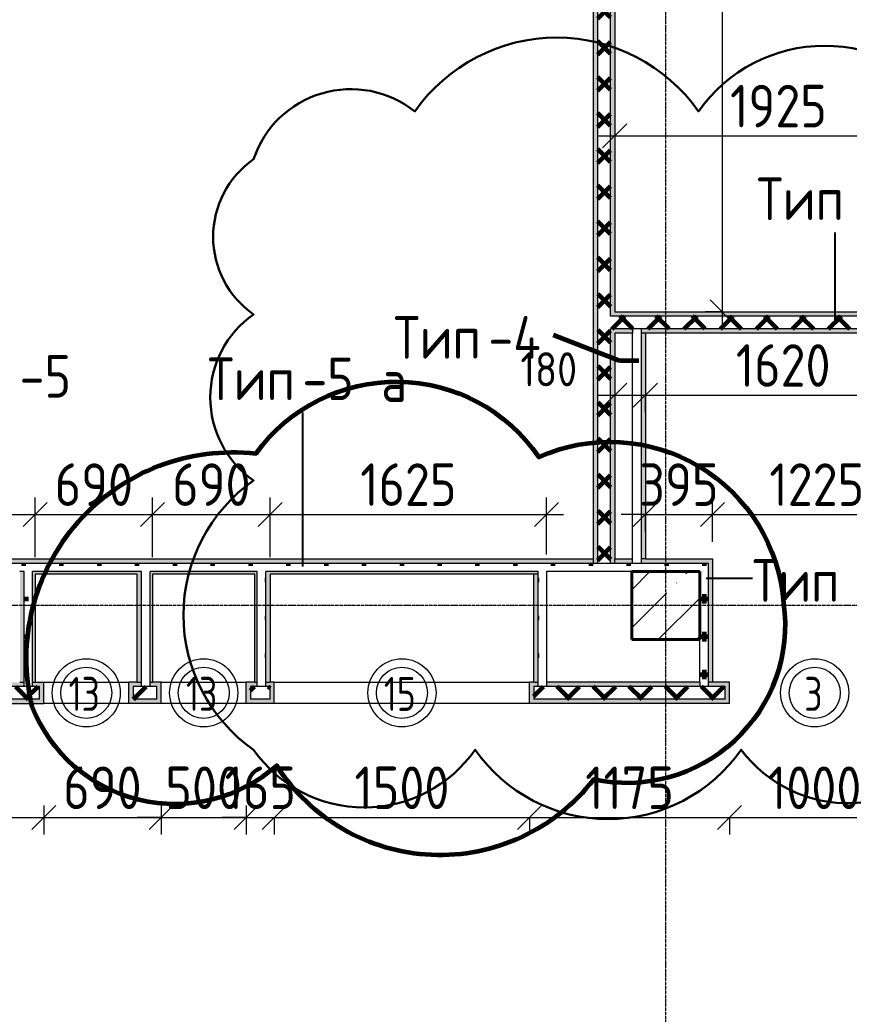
# Model space of a CAD drawing. Header units: millimetres. Extents: x -60946 to 138510, y -262288 to 24501.
# Drawn here: x 289 to 5161, y -47860 to -42019 of the extents above; entities that cross this region are included whole.
import ezdxf

# ---------------------------------------------------------------- set-up
doc = ezdxf.new("R2010")
doc.units = ezdxf.units.MM
doc.linetypes.add('ADSK_Линия сетки', pattern=[25, 20, -2.5, 0, -2.5])
for name, color, linetype, lineweight in [('0) 1 вып перегородка', 7, 'Continuous', 60), ('2)Тип-2', 3, 'Continuous', 60), ('2)Тип-5', 1, 'Continuous', 60), ('Марки дверей', 7, 'Continuous', 20), ('Несущие колонны', 7, 'Continuous', 18), ('Оси', 7, 'Continuous', 9), ('Размеры', 7, 'Continuous', 9), ('Стены внутренние', 7, 'Continuous', 18), ('Стены несущие', 7, 'Continuous', 30), ('Стены отделка', 7, 'Continuous', 30), ('Стены штриховка', 7, 'Continuous', 9)]:
    doc.layers.add(name, color=color, linetype=linetype, lineweight=lineweight)
doc.layers.add('2)Тип-4', color=7, linetype='Continuous', lineweight=30, true_color=0x0080c0)
doc.styles.add('GOST Common_2', font='', dxfattribs={"width": 0.9, "height": 250})
doc.styles.add('GOST Common_3', font='', dxfattribs={"width": 0.9, "height": 200})
doc.styles.add('GOST Common_B', font='', dxfattribs={"width": 0.8, "height": 200})
doc.styles.get('GOST Common_2').set_extended_font_data('GOST Common')
doc.styles.get('GOST Common_3').set_extended_font_data('GOST Common')
doc.styles.get('GOST Common_B').set_extended_font_data('GOST Common', bold=True)
doc.dimstyles.new('ADSK_Основной_2_0_1', dxfattribs={"dimscale": 304.8, "dimtxt": 201.142999, "dimasz": 0.463911, "dimexe": 0.328084, "dimexo": 0.328084, "dimgap": 0.164042, "dimtad": 1, "dimdec": 3, "dimrnd": 0.001, "dimdsep": 46, "dimtxsty": 'GOST Common_3', "dimblk1": 'OBLIQUE', "dimblk2": 'OBLIQUE', "dimsah": 1, "dimcen": 0.09, "dimdle": 0.328084, "dimazin": 2, "dimtfac": 1, "dimtdec": 4, "dimtix": 1, "dimtmove": 1, "dimatfit": 3, "dimfxl": 1, "dimtvp": 1, "dimtolj": 1, "dimtzin": 0, "dimlwd": 20, "dimlwe": 20, "dimarcsym": 2})
doc.dimstyles.new('ADSK_Основной_2_0_3', dxfattribs={"dimscale": 304.8, "dimtxt": 201.142999, "dimasz": 0.463911, "dimexe": 0.328084, "dimexo": 0.328084, "dimgap": 0.164042, "dimtad": 1, "dimdec": 3, "dimrnd": 0.001, "dimdsep": 46, "dimtxsty": 'GOST Common_2', "dimblk1": 'OBLIQUE', "dimblk2": 'OBLIQUE', "dimsah": 1, "dimcen": 0.09, "dimdle": 0.328084, "dimazin": 2, "dimtfac": 1, "dimtdec": 4, "dimtix": 1, "dimtmove": 0, "dimatfit": 3, "dimfxl": 1, "dimtvp": 1, "dimtolj": 1, "dimtzin": 0, "dimlwd": 20, "dimlwe": 20, "dimarcsym": 2})
pattern_1 = [(45, (1283.93, -48864.63), (-106.066, 106.066), []), (135, (1283.93, -48864.63), (-106.066, -106.066), [])]
pattern_2 = [(0, (1283.93, -48864.63), (111.125, 111.125), [55.562, -166.687]), (90, (1311.72, -48892.41), (-111.125, 111.125), [55.562, -166.687])]

# ---------------------------------------------------------------- blocks, each defined once
blk = doc.blocks.new('ADSK_КолоннаЖБ_Прямоугольная - 400x400 мм-1807143-Кладочный план 1-го этажа')
at = {"layer": 'Несущие колонны', "lineweight": 40}
for p, q in [((-200, 200), (200, 200)), ((-200, -200), (-200, 200)), ((200, 200), (200, -200)), ((200, -200), (-200, -200))]:
    blk.add_line(p, q, dxfattribs=at)
blk = doc.blocks.new('М_двери1 - Марка экземпляра 2-3719212-Кладочный план 1-го этажа')
at = {"layer": 'Марки дверей'}
for radius in [2, 1.5]:
    blk.add_circle((0, 0), radius, dxfattribs=at)
blk = doc.blocks.new('_Oblique')
at = {"color": 0, "linetype": 'ByBlock', "lineweight": -2}
blk.add_line((-0.5, -0.5), (0.5, 0.5), dxfattribs=at)
blk = doc.blocks.new('*D3750')
at = {"layer": 'Defpoints', "color": 0, "transparency": 16777216}
for p in [(-2491.1, -46034.7), (428.9, -46534.7), (428.9, -46704.9)]:
    blk.add_point(p, dxfattribs=at)
at = {"layer": 'Размеры', "color": 0, "lineweight": 20, "transparency": 16777216}
for p, q in [((-2491.1, -46134.7), (-2491.1, -46804.9)), ((428.9, -46634.7), (428.9, -46804.9)), ((-2591.1, -46704.9), (528.9, -46704.9))]:
    blk.add_line(p, q, dxfattribs=at)
at = {"layer": 'Размеры', "color": 0, "lineweight": 20, "transparency": 16777216, "xscale": 141.4, "yscale": 141.4, "zscale": 141.4, "rotation": 180}
blk.add_blockref('_Oblique', (-2491.1, -46704.9), dxfattribs=at)
at = {"layer": 'Размеры', "color": 0, "lineweight": 20, "transparency": 16777216, "xscale": 141.4, "yscale": 141.4, "zscale": 141.4}
blk.add_blockref('_Oblique', (428.9, -46704.9), dxfattribs=at)
at = {"layer": 'Размеры', "color": 0, "lineweight": 9, "transparency": 16777216, "insert": (-1031.1, -46529.9), "char_height": 250, "width": 605.475, "attachment_point": 5, "style": 'GOST Common_2'}
blk.add_mtext('\\A1;2920', dxfattribs=at)
blk = doc.blocks.new('*D3751')
at = {"layer": 'Defpoints', "color": 0, "transparency": 16777216}
for p in [(428.9, -46534.7), (1118.9, -46534.7), (1118.9, -46704.9)]:
    blk.add_point(p, dxfattribs=at)
at = {"layer": 'Размеры', "color": 0, "lineweight": 20, "transparency": 16777216}
for p, q in [((428.9, -46634.7), (428.9, -46804.9)), ((1118.9, -46634.7), (1118.9, -46804.9)), ((328.9, -46704.9), (1218.9, -46704.9))]:
    blk.add_line(p, q, dxfattribs=at)
at = {"layer": 'Размеры', "color": 0, "lineweight": 20, "transparency": 16777216, "xscale": 141.4, "yscale": 141.4, "zscale": 141.4, "rotation": 180}
blk.add_blockref('_Oblique', (428.9, -46704.9), dxfattribs=at)
at = {"layer": 'Размеры', "color": 0, "lineweight": 20, "transparency": 16777216, "xscale": 141.4, "yscale": 141.4, "zscale": 141.4}
blk.add_blockref('_Oblique', (1118.9, -46704.9), dxfattribs=at)
at = {"layer": 'Размеры', "color": 0, "lineweight": 9, "transparency": 16777216, "insert": (773.9, -46529.9), "char_height": 250, "width": 454.106, "attachment_point": 5, "style": 'GOST Common_2'}
blk.add_mtext('\\A1;690', dxfattribs=at)
blk = doc.blocks.new('*D3752')
at = {"layer": 'Defpoints', "color": 0, "transparency": 16777216}
for p in [(1118.9, -46534.7), (1618.9, -46534.7), (1618.9, -46704.9)]:
    blk.add_point(p, dxfattribs=at)
at = {"layer": 'Размеры', "color": 0, "lineweight": 20, "transparency": 16777216}
for p, q in [((1118.9, -46634.7), (1118.9, -46804.9)), ((1618.9, -46634.7), (1618.9, -46804.9)), ((1118.9, -46704.9), (977.5, -46704.9)), ((1118.9, -46704.9), (1618.9, -46704.9)), ((1618.9, -46704.9), (1760.3, -46704.9))]:
    blk.add_line(p, q, dxfattribs=at)
at = {"layer": 'Размеры', "color": 0, "lineweight": 20, "transparency": 16777216, "xscale": 141.4, "yscale": 141.4, "zscale": 141.4}
blk.add_blockref('_Oblique', (1118.9, -46704.9), dxfattribs=at)
at = {"layer": 'Размеры', "color": 0, "lineweight": 20, "transparency": 16777216, "xscale": 141.4, "yscale": 141.4, "zscale": 141.4, "rotation": 180}
blk.add_blockref('_Oblique', (1618.9, -46704.9), dxfattribs=at)
at = {"layer": 'Размеры', "color": 0, "lineweight": 9, "transparency": 16777216, "insert": (1368.9, -46529.9), "char_height": 250, "width": 454.106, "attachment_point": 5, "style": 'GOST Common_2'}
blk.add_mtext('\\A1;500', dxfattribs=at)
blk = doc.blocks.new('*D3753')
at = {"layer": 'Defpoints', "color": 0, "transparency": 16777216}
for p in [(1618.9, -46534.7), (1783.9, -46604.9), (1783.9, -46704.9)]:
    blk.add_point(p, dxfattribs=at)
at = {"layer": 'Размеры', "color": 0, "lineweight": 20, "transparency": 16777216}
for p, q in [((1618.9, -46634.7), (1618.9, -46804.9)), ((1618.9, -46704.9), (1477.5, -46704.9)), ((1618.9, -46704.9), (1783.9, -46704.9)), ((1783.9, -46704.9), (1783.9, -46804.9)), ((1783.9, -46704.9), (1925.3, -46704.9))]:
    blk.add_line(p, q, dxfattribs=at)
at = {"layer": 'Размеры', "color": 0, "lineweight": 20, "transparency": 16777216, "xscale": 141.4, "yscale": 141.4, "zscale": 141.4}
blk.add_blockref('_Oblique', (1618.9, -46704.9), dxfattribs=at)
at = {"layer": 'Размеры', "color": 0, "lineweight": 20, "transparency": 16777216, "xscale": 141.4, "yscale": 141.4, "zscale": 141.4, "rotation": 180}
blk.add_blockref('_Oblique', (1783.9, -46704.9), dxfattribs=at)
at = {"layer": 'Размеры', "color": 0, "lineweight": 9, "transparency": 16777216, "insert": (1701.4, -46529.9), "char_height": 250, "width": 409.104, "attachment_point": 5, "style": 'GOST Common_2'}
blk.add_mtext('\\A1;165', dxfattribs=at)
blk = doc.blocks.new('*D3754')
at = {"layer": 'Defpoints', "color": 0, "transparency": 16777216}
for p in [(1783.9, -46604.9), (3283.9, -46604.9), (3283.9, -46704.9)]:
    blk.add_point(p, dxfattribs=at)
at = {"layer": 'Размеры', "color": 0, "lineweight": 20, "transparency": 16777216}
for p, q in [((1683.9, -46704.9), (3383.9, -46704.9)), ((1783.9, -46704.9), (1783.9, -46804.9)), ((3283.9, -46704.9), (3283.9, -46804.9))]:
    blk.add_line(p, q, dxfattribs=at)
at = {"layer": 'Размеры', "color": 0, "lineweight": 20, "transparency": 16777216, "xscale": 141.4, "yscale": 141.4, "zscale": 141.4, "rotation": 180}
blk.add_blockref('_Oblique', (1783.9, -46704.9), dxfattribs=at)
at = {"layer": 'Размеры', "color": 0, "lineweight": 20, "transparency": 16777216, "xscale": 141.4, "yscale": 141.4, "zscale": 141.4}
blk.add_blockref('_Oblique', (3283.9, -46704.9), dxfattribs=at)
at = {"layer": 'Размеры', "color": 0, "lineweight": 9, "transparency": 16777216, "insert": (2533.9, -46529.9), "char_height": 250, "width": 560.473, "attachment_point": 5, "style": 'GOST Common_2'}
blk.add_mtext('\\A1;1500', dxfattribs=at)
blk = doc.blocks.new('*D3755')
at = {"layer": 'Defpoints', "color": 0, "transparency": 16777216}
for p in [(3283.9, -46604.9), (4458.9, -46604.9), (4458.9, -46704.9)]:
    blk.add_point(p, dxfattribs=at)
at = {"layer": 'Размеры', "color": 0, "lineweight": 20, "transparency": 16777216}
for p, q in [((3183.9, -46704.9), (4558.9, -46704.9)), ((3283.9, -46704.9), (3283.9, -46804.9)), ((4458.9, -46704.9), (4458.9, -46804.9))]:
    blk.add_line(p, q, dxfattribs=at)
at = {"layer": 'Размеры', "color": 0, "lineweight": 20, "transparency": 16777216, "xscale": 141.4, "yscale": 141.4, "zscale": 141.4, "rotation": 180}
blk.add_blockref('_Oblique', (3283.9, -46704.9), dxfattribs=at)
at = {"layer": 'Размеры', "color": 0, "lineweight": 20, "transparency": 16777216, "xscale": 141.4, "yscale": 141.4, "zscale": 141.4}
blk.add_blockref('_Oblique', (4458.9, -46704.9), dxfattribs=at)
at = {"layer": 'Размеры', "color": 0, "lineweight": 9, "transparency": 16777216, "insert": (3871.4, -46529.9), "char_height": 250, "width": 515.472, "attachment_point": 5, "style": 'GOST Common_2'}
blk.add_mtext('\\A1;1175', dxfattribs=at)
blk = doc.blocks.new('*D3756')
at = {"layer": 'Defpoints', "color": 0, "transparency": 16777216}
for p in [(4458.9, -46604.9), (5458.9, -46604.9), (5458.9, -46704.9)]:
    blk.add_point(p, dxfattribs=at)
at = {"layer": 'Размеры', "color": 0, "lineweight": 20, "transparency": 16777216}
for p, q in [((4358.9, -46704.9), (5558.9, -46704.9)), ((4458.9, -46704.9), (4458.9, -46804.9)), ((5458.9, -46704.9), (5458.9, -46804.9))]:
    blk.add_line(p, q, dxfattribs=at)
at = {"layer": 'Размеры', "color": 0, "lineweight": 20, "transparency": 16777216, "xscale": 141.4, "yscale": 141.4, "zscale": 141.4, "rotation": 180}
blk.add_blockref('_Oblique', (4458.9, -46704.9), dxfattribs=at)
at = {"layer": 'Размеры', "color": 0, "lineweight": 20, "transparency": 16777216, "xscale": 141.4, "yscale": 141.4, "zscale": 141.4}
blk.add_blockref('_Oblique', (5458.9, -46704.9), dxfattribs=at)
at = {"layer": 'Размеры', "color": 0, "lineweight": 9, "transparency": 16777216, "insert": (4958.9, -46529.9), "char_height": 250, "width": 560.473, "attachment_point": 5, "style": 'GOST Common_2'}
blk.add_mtext('\\A1;1000', dxfattribs=at)
blk = doc.blocks.new('*D3759')
at = {"layer": 'Defpoints', "color": 0, "transparency": 16777216}
for p in [(378.9, -44924.1), (-591.1, -45259.7), (378.9, -45274.7)]:
    blk.add_point(p, dxfattribs=at)
at = {"layer": 'Размеры', "color": 0, "lineweight": 20, "transparency": 16777216}
for p, q in [((-591.1, -45159.7), (-591.1, -44824.1)), ((378.9, -45174.7), (378.9, -44824.1)), ((-691.1, -44924.1), (478.9, -44924.1))]:
    blk.add_line(p, q, dxfattribs=at)
at = {"layer": 'Размеры', "color": 0, "lineweight": 20, "transparency": 16777216, "xscale": 141.4, "yscale": 141.4, "zscale": 141.4, "rotation": 180}
blk.add_blockref('_Oblique', (-591.1, -44924.1), dxfattribs=at)
at = {"layer": 'Размеры', "color": 0, "lineweight": 20, "transparency": 16777216, "xscale": 141.4, "yscale": 141.4, "zscale": 141.4}
blk.add_blockref('_Oblique', (378.9, -44924.1), dxfattribs=at)
at = {"layer": 'Размеры', "color": 0, "lineweight": 9, "transparency": 16777216, "insert": (-106.1, -44749.1), "char_height": 250, "width": 454.106, "attachment_point": 5, "style": 'GOST Common_2'}
blk.add_mtext('\\A1;970', dxfattribs=at)
blk = doc.blocks.new('*D3760')
at = {"layer": 'Defpoints', "color": 0, "transparency": 16777216}
for p in [(1068.9, -44924.1), (378.9, -45274.7), (1068.9, -45274.7)]:
    blk.add_point(p, dxfattribs=at)
at = {"layer": 'Размеры', "color": 0, "lineweight": 20, "transparency": 16777216}
for p, q in [((378.9, -45174.7), (378.9, -44824.1)), ((1068.9, -45174.7), (1068.9, -44824.1)), ((278.9, -44924.1), (1168.9, -44924.1))]:
    blk.add_line(p, q, dxfattribs=at)
at = {"layer": 'Размеры', "color": 0, "lineweight": 20, "transparency": 16777216, "xscale": 141.4, "yscale": 141.4, "zscale": 141.4, "rotation": 180}
blk.add_blockref('_Oblique', (378.9, -44924.1), dxfattribs=at)
at = {"layer": 'Размеры', "color": 0, "lineweight": 20, "transparency": 16777216, "xscale": 141.4, "yscale": 141.4, "zscale": 141.4}
blk.add_blockref('_Oblique', (1068.9, -44924.1), dxfattribs=at)
at = {"layer": 'Размеры', "color": 0, "lineweight": 9, "transparency": 16777216, "insert": (723.9, -44749.1), "char_height": 250, "width": 454.106, "attachment_point": 5, "style": 'GOST Common_2'}
blk.add_mtext('\\A1;690', dxfattribs=at)
blk = doc.blocks.new('*D3761')
at = {"layer": 'Defpoints', "color": 0, "transparency": 16777216}
for p in [(1758.9, -44924.1), (1068.9, -45274.7), (1758.9, -45274.7)]:
    blk.add_point(p, dxfattribs=at)
at = {"layer": 'Размеры', "color": 0, "lineweight": 20, "transparency": 16777216}
for p, q in [((1068.9, -45174.7), (1068.9, -44824.1)), ((1758.9, -45174.7), (1758.9, -44824.1)), ((968.9, -44924.1), (1858.9, -44924.1))]:
    blk.add_line(p, q, dxfattribs=at)
at = {"layer": 'Размеры', "color": 0, "lineweight": 20, "transparency": 16777216, "xscale": 141.4, "yscale": 141.4, "zscale": 141.4, "rotation": 180}
blk.add_blockref('_Oblique', (1068.9, -44924.1), dxfattribs=at)
at = {"layer": 'Размеры', "color": 0, "lineweight": 20, "transparency": 16777216, "xscale": 141.4, "yscale": 141.4, "zscale": 141.4}
blk.add_blockref('_Oblique', (1758.9, -44924.1), dxfattribs=at)
at = {"layer": 'Размеры', "color": 0, "lineweight": 9, "transparency": 16777216, "insert": (1413.9, -44749.1), "char_height": 250, "width": 454.106, "attachment_point": 5, "style": 'GOST Common_2'}
blk.add_mtext('\\A1;690', dxfattribs=at)
blk = doc.blocks.new('*D3762')
at = {"layer": 'Defpoints', "color": 0, "transparency": 16777216}
for p in [(3383.9, -44924.1), (3383.9, -45259.7), (1758.9, -45274.7)]:
    blk.add_point(p, dxfattribs=at)
at = {"layer": 'Размеры', "color": 0, "lineweight": 20, "transparency": 16777216}
for p, q in [((1758.9, -45174.7), (1758.9, -44824.1)), ((3383.9, -45159.7), (3383.9, -44824.1)), ((1658.9, -44924.1), (3483.9, -44924.1))]:
    blk.add_line(p, q, dxfattribs=at)
at = {"layer": 'Размеры', "color": 0, "lineweight": 20, "transparency": 16777216, "xscale": 141.4, "yscale": 141.4, "zscale": 141.4, "rotation": 180}
blk.add_blockref('_Oblique', (1758.9, -44924.1), dxfattribs=at)
at = {"layer": 'Размеры', "color": 0, "lineweight": 20, "transparency": 16777216, "xscale": 141.4, "yscale": 141.4, "zscale": 141.4}
blk.add_blockref('_Oblique', (3383.9, -44924.1), dxfattribs=at)
at = {"layer": 'Размеры', "color": 0, "lineweight": 9, "transparency": 16777216, "insert": (2571.4, -44749.1), "char_height": 250, "width": 560.473, "attachment_point": 5, "style": 'GOST Common_2'}
blk.add_mtext('\\A1;1625', dxfattribs=at)
blk = doc.blocks.new('*D3774')
at = {"layer": 'Defpoints', "color": 0, "transparency": 16777216}
for p in [(3783.9, -42600.2), (5708.9, -42700.2), (5708.9, -43734.7)]:
    blk.add_point(p, dxfattribs=at)
at = {"layer": 'Размеры', "color": 0, "lineweight": 20, "transparency": 16777216}
for p, q in [((5708.9, -43634.7), (5708.9, -42600.2)), ((3683.9, -42700.2), (5808.9, -42700.2)), ((3783.9, -42700.2), (3783.9, -42800.2))]:
    blk.add_line(p, q, dxfattribs=at)
at = {"layer": 'Размеры', "color": 0, "lineweight": 20, "transparency": 16777216, "xscale": 141.4, "yscale": 141.4, "zscale": 141.4, "rotation": 180}
blk.add_blockref('_Oblique', (3783.9, -42700.2), dxfattribs=at)
at = {"layer": 'Размеры', "color": 0, "lineweight": 20, "transparency": 16777216, "xscale": 141.4, "yscale": 141.4, "zscale": 141.4}
blk.add_blockref('_Oblique', (5708.9, -42700.2), dxfattribs=at)
at = {"layer": 'Размеры', "color": 0, "lineweight": 9, "transparency": 16777216, "insert": (4746.4, -42525.2), "char_height": 250, "width": 560.473, "attachment_point": 5, "style": 'GOST Common_2'}
blk.add_mtext('\\A1;1925', dxfattribs=at)
blk = doc.blocks.new('*D3779')
at = {"layer": 'Defpoints', "color": 0, "transparency": 16777216}
for p in [(4571.9, -39509.7), (4415.9, -43734.7), (4515.9, -43734.7)]:
    blk.add_point(p, dxfattribs=at)
at = {"layer": 'Размеры', "color": 0, "lineweight": 20, "transparency": 16777216}
for p, q in [((4415.9, -39409.7), (4415.9, -43834.7)), ((4471.9, -39509.7), (4315.9, -39509.7)), ((4415.9, -43734.7), (4315.9, -43734.7))]:
    blk.add_line(p, q, dxfattribs=at)
at = {"layer": 'Размеры', "color": 0, "lineweight": 20, "transparency": 16777216, "xscale": 141.4, "yscale": 141.4, "zscale": 141.4}
for p, rotation in [((4415.9, -39509.7), 90), ((4415.9, -43734.7), 270)]:
    blk.add_blockref('_Oblique', p, dxfattribs=dict(at, rotation=rotation))
at = {"layer": 'Размеры', "color": 0, "lineweight": 9, "transparency": 16777216, "insert": (4240.9, -41622.2), "char_height": 250, "width": 625.93, "attachment_point": 5, "rotation": 90, "style": 'GOST Common_2'}
blk.add_mtext('\\A1;4225', dxfattribs=at)
blk = doc.blocks.new('*D3780')
at = {"layer": 'Defpoints', "color": 0, "transparency": 16777216}
for p in [(3783.9, -44124.1), (3963.9, -44124.1), (3963.9, -44224.1)]:
    blk.add_point(p, dxfattribs=at)
at = {"layer": 'Размеры', "color": 0, "lineweight": 20, "transparency": 16777216}
for p, q in [((3683.9, -44224.1), (4063.9, -44224.1)), ((3783.9, -44224.1), (3783.9, -44324.1)), ((3963.9, -44224.1), (3963.9, -44324.1))]:
    blk.add_line(p, q, dxfattribs=at)
at = {"layer": 'Размеры', "color": 0, "lineweight": 20, "transparency": 16777216, "xscale": 141.4, "yscale": 141.4, "zscale": 141.4, "rotation": 180}
blk.add_blockref('_Oblique', (3783.9, -44224.1), dxfattribs=at)
at = {"layer": 'Размеры', "color": 0, "lineweight": 20, "transparency": 16777216, "xscale": 141.4, "yscale": 141.4, "zscale": 141.4}
blk.add_blockref('_Oblique', (3963.9, -44224.1), dxfattribs=at)
at = {"layer": 'Размеры', "color": 0, "lineweight": 9, "transparency": 16777216, "insert": (3229.9, -43971.4), "char_height": 200, "width": 409.104, "attachment_point": 1, "line_spacing_factor": 1.022761, "style": 'GOST Common_3'}
blk.add_mtext('\\A1;180', dxfattribs=at)
blk = doc.blocks.new('*D3781')
at = {"layer": 'Defpoints', "color": 0, "transparency": 16777216}
for p in [(3963.9, -44124.1), (5583.9, -44124.1), (5583.9, -44224.1)]:
    blk.add_point(p, dxfattribs=at)
at = {"layer": 'Размеры', "color": 0, "lineweight": 20, "transparency": 16777216}
for p, q in [((3863.9, -44224.1), (5683.9, -44224.1)), ((3963.9, -44224.1), (3963.9, -44324.1)), ((5583.9, -44224.1), (5583.9, -44324.1))]:
    blk.add_line(p, q, dxfattribs=at)
at = {"layer": 'Размеры', "color": 0, "lineweight": 20, "transparency": 16777216, "xscale": 141.4, "yscale": 141.4, "zscale": 141.4, "rotation": 180}
blk.add_blockref('_Oblique', (3963.9, -44224.1), dxfattribs=at)
at = {"layer": 'Размеры', "color": 0, "lineweight": 20, "transparency": 16777216, "xscale": 141.4, "yscale": 141.4, "zscale": 141.4}
blk.add_blockref('_Oblique', (5583.9, -44224.1), dxfattribs=at)
at = {"layer": 'Размеры', "color": 0, "lineweight": 9, "transparency": 16777216, "insert": (4773.9, -44049.1), "char_height": 250, "width": 560.473, "attachment_point": 5, "style": 'GOST Common_2'}
blk.add_mtext('\\A1;1620', dxfattribs=at)
blk = doc.blocks.new('*D3782')
at = {"layer": 'Defpoints', "color": 0, "transparency": 16777216}
for p in [(3963.9, -44824.1), (4358.9, -44924.1), (4358.9, -45184.7)]:
    blk.add_point(p, dxfattribs=at)
at = {"layer": 'Размеры', "color": 0, "lineweight": 20, "transparency": 16777216}
for p, q in [((4358.9, -45084.7), (4358.9, -44824.1)), ((3963.9, -44924.1), (3822.5, -44924.1)), ((3963.9, -44924.1), (3963.9, -45024.1)), ((3963.9, -44924.1), (4358.9, -44924.1)), ((4358.9, -44924.1), (4500.3, -44924.1))]:
    blk.add_line(p, q, dxfattribs=at)
at = {"layer": 'Размеры', "color": 0, "lineweight": 20, "transparency": 16777216, "xscale": 141.4, "yscale": 141.4, "zscale": 141.4}
blk.add_blockref('_Oblique', (3963.9, -44924.1), dxfattribs=at)
at = {"layer": 'Размеры', "color": 0, "lineweight": 20, "transparency": 16777216, "xscale": 141.4, "yscale": 141.4, "zscale": 141.4, "rotation": 180}
blk.add_blockref('_Oblique', (4358.9, -44924.1), dxfattribs=at)
at = {"layer": 'Размеры', "color": 0, "lineweight": 9, "transparency": 16777216, "insert": (4161.4, -44749.1), "char_height": 250, "width": 454.106, "attachment_point": 5, "style": 'GOST Common_2'}
blk.add_mtext('\\A1;395', dxfattribs=at)
blk = doc.blocks.new('*D3783')
at = {"layer": 'Defpoints', "color": 0, "transparency": 16777216}
for p in [(5583.9, -44824.1), (5583.9, -44924.1), (4358.9, -45184.7)]:
    blk.add_point(p, dxfattribs=at)
at = {"layer": 'Размеры', "color": 0, "lineweight": 20, "transparency": 16777216}
for p, q in [((4358.9, -45084.7), (4358.9, -44824.1)), ((4258.9, -44924.1), (5683.9, -44924.1)), ((5583.9, -44924.1), (5583.9, -45024.1))]:
    blk.add_line(p, q, dxfattribs=at)
at = {"layer": 'Размеры', "color": 0, "lineweight": 20, "transparency": 16777216, "xscale": 141.4, "yscale": 141.4, "zscale": 141.4, "rotation": 180}
blk.add_blockref('_Oblique', (4358.9, -44924.1), dxfattribs=at)
at = {"layer": 'Размеры', "color": 0, "lineweight": 20, "transparency": 16777216, "xscale": 141.4, "yscale": 141.4, "zscale": 141.4}
blk.add_blockref('_Oblique', (5583.9, -44924.1), dxfattribs=at)
at = {"layer": 'Размеры', "color": 0, "lineweight": 9, "transparency": 16777216, "insert": (4971.4, -44749.1), "char_height": 250, "width": 560.473, "attachment_point": 5, "style": 'GOST Common_2'}
blk.add_mtext('\\A1;1225', dxfattribs=at)

msp = doc.modelspace()

# ---------------------------------------------------------------- hatches: boundary and pattern name
at = {"layer": '2)Тип-2'}
for points in [[(3683.9343, -45209.6624), (3683.9343, -39509.6624), (3658.9343, -39509.6624), (3658.9343, -45209.6624)], [(5583.9343, -43759.6624), (5683.9343, -43759.6624), (5683.9343, -43734.6624), (3783.9343, -43734.6624), (3783.9343, -43759.6624), (5375.7079, -43759.6624)]]:
    msp.add_hatch(color=256, dxfattribs=at).paths.add_polyline_path(points)
h = msp.add_hatch(dxfattribs=at)
h.set_pattern_fill('FP_4', color=256, style=0, pattern_type=2)
h.set_pattern_definition(pattern_1)
h.paths.add_polyline_path([(3758.9343, -45209.6624), (3758.9343, -39509.6624), (3683.9343, -39509.6624), (3683.9343, -45209.6624)])
h = msp.add_hatch(color=256, dxfattribs=at)
h.paths.add_polyline_path([(3783.9343, -45209.6624), (3783.9343, -43834.6624), (3758.9343, -43834.6624), (3758.9343, -45209.6624)])
h.paths.add_polyline_path([(3783.9343, -43759.6624), (3783.9343, -39509.6624), (3758.9343, -39509.6624), (3758.9343, -43759.6624)])
h = msp.add_hatch(dxfattribs=at)
h.set_pattern_fill('FP_4', color=256, style=0, pattern_type=2)
h.set_pattern_definition(pattern_1)
h.paths.add_polyline_path([(5608.9343, -43834.6624), (5608.9343, -43759.6624), (3758.9343, -43759.6624), (3758.9343, -43834.6624), (5583.9343, -43834.6624)])
h = msp.add_hatch(color=256, dxfattribs=at)
h.paths.add_polyline_path([(5375.7079, -43859.6624), (5583.9343, -43859.6624), (5583.9343, -43834.6624), (3938.9343, -43834.6624), (3938.9343, -43859.6624), (3963.9343, -43859.6624)])
h.paths.add_polyline_path([(3783.9343, -43859.6624), (3888.9343, -43859.6624), (3888.9343, -43834.6624), (3783.9343, -43834.6624)])
h = msp.add_hatch(color=256, dxfattribs=at)
h.paths.add_polyline_path([(4458.9343, -46034.6624), (4458.9343, -45909.6624), (4333.9343, -45909.6624), (4333.9343, -45934.6624), (4433.9343, -45934.6624), (4433.9343, -46034.6624)])
h.paths.add_polyline_path([(3283.9343, -46034.6624), (3308.9343, -46034.6624), (3308.9343, -45934.6624), (3333.9343, -45934.6624), (3333.9343, -45909.6624), (3283.9343, -45909.6624)])
h.paths.add_polyline_path([(5483.9343, -46034.6624), (5483.9343, -45934.6624), (5608.9343, -45934.6624), (5608.9343, -45909.6624), (5458.9343, -45909.6624), (5458.9343, -46034.6624)])
h.paths.add_polyline_path([(1758.9343, -46034.6624), (1783.9343, -46034.6624), (1783.9343, -45909.6624), (1733.9343, -45909.6624), (1733.9343, -45934.6624), (1758.9343, -45934.6624), (1758.9343, -46009.6624)])
h.paths.add_polyline_path([(1618.9343, -46034.6624), (1643.9343, -46034.6624), (1643.9343, -45934.6624), (1683.9343, -45934.6624), (1683.9343, -45909.6624), (1618.9343, -45909.6624)])
h.paths.add_polyline_path([(428.9343, -46034.6624), (428.9343, -45909.6624), (363.9343, -45909.6624), (363.9343, -45934.6624), (403.9343, -45934.6624), (403.9343, -46034.6624)])
h.paths.add_polyline_path([(1093.9343, -46034.6624), (1118.9343, -46034.6624), (1118.9343, -45909.6624), (1053.9343, -45909.6624), (1053.9343, -45934.6624), (1093.9343, -45934.6624), (1093.9343, -46009.6624)])
h.paths.add_polyline_path([(953.9343, -46034.6624), (953.9343, -45934.6624), (1003.9343, -45934.6624), (1003.9343, -45909.6624), (928.9343, -45909.6624), (928.9343, -46034.6624)])
h.paths.add_polyline_path([(10083.9343, -45934.6624), (10083.9343, -45909.6624), (5683.9343, -45909.6624), (5683.9343, -45934.6624), (9793.1251, -45934.6624)])
h.paths.add_polyline_path([(4283.9343, -45934.6624), (4283.9343, -45909.6624), (3383.9343, -45909.6624), (3383.9343, -45934.6624), (3903.2355, -45934.6624)])
h.paths.add_polyline_path([(313.9343, -45934.6624), (313.9343, -45909.6624), (-616.0657, -45909.6624), (-616.0657, -45934.6624), (222.0544, -45934.6624)])
h.paths.add_polyline_path([(-1250.418, -45934.6624), (-666.0657, -45934.6624), (-666.0657, -45909.6624), (-2053.5657, -45909.6624), (-2053.5657, -45934.6624), (-1986.6542, -45934.6624)])
h = msp.add_hatch(dxfattribs=at)
h.set_pattern_fill('FP_4', color=256, style=0, pattern_type=2)
h.set_pattern_definition(pattern_1)
h.paths.add_polyline_path([(1694.5268, -46009.6624), (1758.9343, -46009.6624), (1758.9343, -45934.6624), (1643.9343, -45934.6624), (1643.9343, -46009.6624)])
h.paths.add_polyline_path([(10083.9343, -46009.6624), (10083.9343, -45934.6624), (5483.9343, -45934.6624), (5483.9343, -46009.6624), (9793.1251, -46009.6624)])
h.paths.add_polyline_path([(-2053.5657, -46009.6624), (403.9343, -46009.6624), (403.9343, -45934.6624), (-2053.5657, -45934.6624)])
h.paths.add_polyline_path([(953.9343, -46009.6624), (1093.9343, -46009.6624), (1093.9343, -45934.6624), (953.9343, -45934.6624)])
h.paths.add_polyline_path([(4433.9343, -46009.6624), (4433.9343, -45934.6624), (3308.9343, -45934.6624), (3308.9343, -46009.6624), (3903.2355, -46009.6624)])
h = msp.add_hatch(color=256, dxfattribs=at)
h.paths.add_polyline_path([(9793.1251, -46034.6624), (10083.9343, -46034.6624), (10083.9343, -46009.6624), (7333.9343, -46009.6624), (7333.9343, -46034.6624), (8320.6527, -46034.6624)])
h.paths.add_polyline_path([(4433.9343, -46034.6624), (4433.9343, -46009.6624), (3308.9343, -46009.6624), (3308.9343, -46034.6624), (3903.2355, -46034.6624)])
h.paths.add_polyline_path([(5483.9343, -46034.6624), (7258.9343, -46034.6624), (7258.9343, -46009.6624), (5483.9343, -46009.6624)])
h.paths.add_polyline_path([(953.9343, -46034.6624), (1093.9343, -46034.6624), (1093.9343, -46009.6624), (953.9343, -46009.6624)])
h.paths.add_polyline_path([(-2053.5657, -46034.6624), (403.9343, -46034.6624), (403.9343, -46009.6624), (-2053.5657, -46009.6624)])
h.paths.add_polyline_path([(1643.9343, -46034.6624), (1758.9343, -46034.6624), (1758.9343, -46009.6624), (1643.9343, -46009.6624)])
at = {"layer": '2)Тип-4', "true_color": 0x0080c0, "transparency": 33554687}
msp.add_hatch(color=142, dxfattribs=at).paths.add_polyline_path([(3938.9343, -45184.6624), (3963.9343, -45184.6624), (3963.9343, -43859.6624), (3938.9343, -43859.6624), (3938.9343, -44837.9461)])
at = {"layer": '2)Тип-5', "true_color": 0xd50000}
for points in [[(222.0544, -45209.6624), (288.9343, -45209.6624), (288.9343, -45184.6624), (-2366.0657, -45184.6624), (-2366.0657, -45209.6624), (-514.1818, -45209.6624)], [(3308.9343, -45209.6624), (3308.9343, -45184.6624), (288.9343, -45184.6624), (288.9343, -45209.6624), (3166.9993, -45209.6624)], [(4358.9343, -45909.6624), (4358.9343, -45184.6624), (4333.9343, -45184.6624), (4333.9343, -45909.6624)], [(313.9343, -45909.6624), (313.9343, -45259.6624), (288.9343, -45259.6624), (288.9343, -45909.6624)], [(363.9343, -45909.6624), (378.9343, -45909.6624), (378.9343, -45274.6624), (363.9343, -45274.6624), (363.9343, -45482.03)], [(978.9343, -45909.6624), (1003.9343, -45909.6624), (1003.9343, -45274.6624), (978.9343, -45274.6624), (978.9343, -45482.03)], [(1053.9343, -45909.6624), (1068.9343, -45909.6624), (1068.9343, -45274.6624), (1053.9343, -45274.6624), (1053.9343, -45482.03)], [(1668.9343, -45909.6624), (1683.9343, -45909.6624), (1683.9343, -45274.6624), (1668.9343, -45274.6624), (1668.9343, -45482.03)], [(1758.9343, -45909.6624), (1758.9343, -45274.6624), (1733.9343, -45274.6624), (1733.9343, -45909.6624)]]:
    msp.add_hatch(color=12, dxfattribs=at).paths.add_polyline_path(points)
h = msp.add_hatch(color=12, dxfattribs=at)
h.paths.add_polyline_path([(3308.9343, -45909.6624), (3333.9343, -45909.6624), (3333.9343, -45274.6624), (3308.9343, -45274.6624), (3308.9343, -45482.03)])
h.paths.add_polyline_path([(3333.9343, -45209.6624), (3333.9343, -45184.6624), (3308.9343, -45184.6624), (3308.9343, -45209.6624)])
h = msp.add_hatch(color=12, dxfattribs=at)
h.paths.add_polyline_path([(3888.9343, -45209.6624), (3888.9343, -45184.6624), (3783.9343, -45184.6624), (3783.9343, -45209.6624)])
h.paths.add_polyline_path([(3535.1174, -45209.6624), (3658.9343, -45209.6624), (3658.9343, -45184.6624), (3333.9343, -45184.6624), (3333.9343, -45209.6624), (3383.9343, -45209.6624)])
h.paths.add_polyline_path([(3938.9343, -45209.6624), (4333.9343, -45209.6624), (4333.9343, -45184.6624), (3938.9343, -45184.6624)])
h = msp.add_hatch(dxfattribs=at)
h.set_pattern_fill('FP_6', color=12, style=0, pattern_type=2)
h.set_pattern_definition(pattern_2)
h.paths.add_polyline_path([(313.9343, -45259.6624), (313.9343, -45209.6624), (-2366.0657, -45209.6624), (-2366.0657, -45259.6624), (288.9343, -45259.6624)])
h = msp.add_hatch(dxfattribs=at)
h.set_pattern_fill('FP_6', color=12, style=0, pattern_type=2)
h.set_pattern_definition(pattern_2)
h.paths.add_polyline_path([(3333.9343, -45259.6624), (3333.9343, -45209.6624), (313.9343, -45209.6624), (313.9343, -45259.6624), (3308.9343, -45259.6624)])
h = msp.add_hatch(dxfattribs=at)
h.set_pattern_fill('FP_6', color=12, style=0, pattern_type=2)
h.set_pattern_definition(pattern_2)
h.paths.add_polyline_path([(363.9343, -45934.6624), (363.9343, -45259.6624), (313.9343, -45259.6624), (313.9343, -45934.6624)])
h = msp.add_hatch(color=12, dxfattribs=at)
h.paths.add_polyline_path([(1068.9343, -45274.6624), (1683.9343, -45274.6624), (1683.9343, -45259.6624), (1053.9343, -45259.6624), (1053.9343, -45274.6624)])
h.paths.add_polyline_path([(3308.9343, -45274.6624), (3333.9343, -45274.6624), (3333.9343, -45259.6624), (1733.9343, -45259.6624), (1733.9343, -45274.6624), (3166.9993, -45274.6624)])
h.paths.add_polyline_path([(378.9343, -45274.6624), (1003.9343, -45274.6624), (1003.9343, -45259.6624), (363.9343, -45259.6624), (363.9343, -45274.6624)])
h = msp.add_hatch(dxfattribs=at)
h.set_pattern_fill('FP_6', color=12, style=0, pattern_type=2)
h.set_pattern_definition(pattern_2)
h.paths.add_polyline_path([(1053.9343, -45934.6624), (1053.9343, -45259.6624), (1003.9343, -45259.6624), (1003.9343, -45934.6624)])
h = msp.add_hatch(dxfattribs=at)
h.set_pattern_fill('FP_6', color=12, style=0, pattern_type=2)
h.set_pattern_definition(pattern_2)
h.paths.add_polyline_path([(1683.9343, -45934.6624), (1733.9343, -45934.6624), (1733.9343, -45259.6624), (1683.9343, -45259.6624), (1683.9343, -45909.6624)])
h = msp.add_hatch(dxfattribs=at)
h.set_pattern_fill('FP_6', color=12, style=0, pattern_type=2)
h.set_pattern_definition(pattern_2)
h.paths.add_polyline_path([(3383.9343, -45934.6624), (3383.9343, -45209.6624), (3333.9343, -45209.6624), (3333.9343, -45934.6624)])
h = msp.add_hatch(dxfattribs=at)
h.set_pattern_fill('FP_6', color=12, style=0, pattern_type=2)
h.set_pattern_definition(pattern_2)
h.paths.add_polyline_path([(3383.9343, -45259.6624), (4283.9343, -45259.6624), (4283.9343, -45209.6624), (3383.9343, -45209.6624)])
h = msp.add_hatch(dxfattribs=at)
h.set_pattern_fill('FP_6', color=12, style=0, pattern_type=2)
h.set_pattern_definition(pattern_2)
h.paths.add_polyline_path([(4333.9343, -45934.6624), (4333.9343, -45209.6624), (4283.9343, -45209.6624), (4283.9343, -45934.6624)])
at = {"layer": 'Несущие колонны', "lineweight": 9}
h = msp.add_hatch(dxfattribs=at)
h.set_pattern_fill('FP_3', color=256, style=0, pattern_type=2)
h.set_pattern_definition([(45, (1283.93, -48864.63), (-224.506, 224.506), []), (45, (1508.44, -48864.63), (-224.506, 224.506), [396.875, -79.375, 3.353, -76.022])])
h.paths.add_polyline_path([(3903.2355, -45659.6624), (4283.9343, -45659.6624), (4283.9343, -45259.6624), (3883.9343, -45259.6624), (3883.9343, -45659.6624)])

# ---------------------------------------------------------------- linework, layer by layer
at = {"layer": '0) 1 вып перегородка'}
for p, q in [((3811.6147, -44022.5554), (3424.8911, -43870.024)), ((3926.4343, -44022.5554), (3811.6147, -44022.5554))]:
    msp.add_line(p, q, dxfattribs=at)
at = {"layer": '2)Тип-2', "lineweight": 25}
msp.add_line((5079.284, -43797.1624), (5079.284, -43266.8612), dxfattribs=at)
at = {"layer": '2)Тип-4', "color": 5}
msp.add_lwpolyline([(1661.6962, -46306.7647, -0.52056705), (1661.6962, -44725.1411, -0.52056705), (1661.6962, -43748.6947, -0.52056705), (1661.6962, -42837.5083, -0.52056705), (2609.7485, -42556.5419, -0.52056705), (4276.432, -42556.5419, -0.52056705), (5757.9198, -42556.5419, -0.52056705), (5816.1856, -43434.8643, -0.52056705), (5816.1856, -44573.8667, -0.52056705), (5816.1856, -46263.0091, -0.52056705), (4527.3274, -46306.7647, -0.52056705), (2963.8775, -46306.7647, -0.52056705)], format="xyb", close=True, dxfattribs=at)
at = {"layer": '2)Тип-5', "lineweight": 25}
for p, q in [((1952.4392, -45229.6624), (1952.4392, -44324.6624)), ((4321.4343, -45298.0001), (4592.6918, -45298.0001))]:
    msp.add_line(p, q, dxfattribs=at)
at = {"layer": '2)Тип-5', "color": 1}
msp.add_lwpolyline([(361.4761, -46053.6043, -0.52056705), (1676.83, -44566.4374, -0.52056705), (3338.1353, -44586.9513, -0.52056705), (4776.0526, -45445.9972, -0.52056705), (3658.9525, -46481.3705, -0.52056705), (1798.2067, -46399.7223, -0.52056705)], format="xyb", close=True, dxfattribs=at)
at = {"layer": 'Несущие колонны', "lineweight": 9}
for p, q in [((4283.9343, -45259.6624), (3883.9343, -45259.6624)), ((3883.9343, -45659.6624), (3883.9343, -45259.6624)), ((4283.9343, -45259.6624), (4283.9343, -45659.6624)), ((4283.9343, -45659.6624), (3883.9343, -45659.6624))]:
    msp.add_line(p, q, dxfattribs=at)
at = {"layer": 'Оси', "linetype": 'ADSK_Линия сетки', "lineweight": 5}
for p, q in [((4083.9343, -59838.5137), (4083.9343, -38837.1863)), ((63681.4538, -45459.6624), (-23956.1623, -45459.6624))]:
    msp.add_line(p, q, dxfattribs=at)
at = {"layer": 'Стены внутренние', "lineweight": 5}
for p, q in [((428.9343, -45909.6624), (928.9343, -45909.6624)), ((1118.9343, -45909.6624), (1618.9343, -45909.6624)), ((1783.9343, -45909.6624), (3283.9343, -45909.6624)), ((928.9343, -46034.6624), (428.9343, -46034.6624)), ((1618.9343, -46034.6624), (1118.9343, -46034.6624)), ((3283.9343, -46034.6624), (1783.9343, -46034.6624))]:
    msp.add_line(p, q, dxfattribs=at)
at = {"layer": 'Стены несущие', "lineweight": 9}
for p, q in [((3658.9343, -45184.6624), (3658.9343, -39509.6624)), ((3783.9343, -39509.6624), (3783.9343, -43734.6624)), ((3783.9343, -43734.6624), (5708.9343, -43734.6624)), ((3888.9343, -43859.6624), (3783.9343, -43859.6624)), ((3783.9343, -43859.6624), (3783.9343, -45184.6624)), ((3888.9343, -45184.6624), (3888.9343, -43859.6624)), ((5583.9343, -43859.6624), (3963.9343, -43859.6624)), ((4283.9343, -45259.6624), (3383.9343, -45259.6624)), ((3383.9343, -45259.6624), (3383.9343, -45909.6624)), ((4283.9343, -45909.6624), (4283.9343, -45259.6624)), ((978.9343, -45274.6624), (378.9343, -45274.6624)), ((378.9343, -45274.6624), (378.9343, -45909.6624)), ((1068.9343, -45274.6624), (1068.9343, -45909.6624)), ((1668.9343, -45274.6624), (1068.9343, -45274.6624)), ((1668.9343, -45909.6624), (1668.9343, -45274.6624)), ((3308.9343, -45274.6624), (1758.9343, -45274.6624)), ((378.9343, -45909.6624), (428.9343, -45909.6624)), ((428.9343, -46034.6624), (428.9343, -45909.6624)), ((978.9343, -45909.6624), (928.9343, -45909.6624)), ((928.9343, -46034.6624), (928.9343, -45909.6624)), ((1118.9343, -45909.6624), (1068.9343, -45909.6624)), ((1118.9343, -46034.6624), (1118.9343, -45909.6624)), ((1668.9343, -45909.6624), (1618.9343, -45909.6624)), ((1618.9343, -46034.6624), (1618.9343, -45909.6624)), ((1783.9343, -45909.6624), (1758.9343, -45909.6624)), ((1783.9343, -46034.6624), (1783.9343, -45909.6624)), ((3308.9343, -45909.6624), (3283.9343, -45909.6624)), ((3283.9343, -46034.6624), (3283.9343, -45909.6624)), ((4283.9343, -45909.6624), (3383.9343, -45909.6624)), ((4458.9343, -45909.6624), (4358.9343, -45909.6624)), ((4458.9343, -46034.6624), (4458.9343, -45909.6624)), ((-2491.0657, -46034.6624), (428.9343, -46034.6624)), ((1118.9343, -46034.6624), (928.9343, -46034.6624)), ((1783.9343, -46034.6624), (1618.9343, -46034.6624)), ((4458.9343, -46034.6624), (3283.9343, -46034.6624))]:
    msp.add_line(p, q, dxfattribs=at)
at = {"layer": 'Стены отделка', "lineweight": 18}
for p, q in [((3963.9343, -43859.6624), (3963.9343, -45184.6624)), ((-2366.0657, -45184.6624), (3658.9343, -45184.6624)), ((3783.9343, -45184.6624), (3888.9343, -45184.6624)), ((3963.9343, -45184.6624), (4358.9343, -45184.6624)), ((4358.9343, -45184.6624), (4358.9343, -45909.6624)), ((978.9343, -45909.6624), (978.9343, -45274.6624)), ((1758.9343, -45274.6624), (1758.9343, -45909.6624)), ((3308.9343, -45909.6624), (3308.9343, -45274.6624))]:
    msp.add_line(p, q, dxfattribs=at)
at = {"layer": 'Стены штриховка', "lineweight": 9}
for p, q in [((3683.9343, -45209.6624), (3683.9343, -39509.6624)), ((3758.9343, -43759.6624), (3758.9343, -39509.6624)), ((5683.9343, -43759.6624), (3758.9343, -43759.6624)), ((5608.9343, -43834.6624), (3758.9343, -43834.6624)), ((3758.9343, -45209.6624), (3758.9343, -43834.6624)), ((3888.9343, -43834.6624), (3888.9343, -43859.6624)), ((3938.9343, -43834.6624), (3938.9343, -45209.6624)), ((3963.9343, -43859.6624), (3938.9343, -43859.6624)), ((3658.9343, -45209.6624), (3658.9343, -45184.6624)), ((3783.9343, -45209.6624), (3783.9343, -45184.6624)), ((3888.9343, -45209.6624), (3888.9343, -45184.6624)), ((3963.9343, -45184.6624), (3938.9343, -45184.6624)), ((-2366.0657, -45209.6624), (4333.9343, -45209.6624)), ((313.9343, -45259.6624), (288.9343, -45259.6624)), ((313.9343, -45934.6624), (313.9343, -45259.6624)), ((1003.9343, -45259.6624), (363.9343, -45259.6624)), ((363.9343, -45934.6624), (363.9343, -45259.6624)), ((1003.9343, -45934.6624), (1003.9343, -45259.6624)), ((1053.9343, -45934.6624), (1053.9343, -45259.6624)), ((1683.9343, -45259.6624), (1053.9343, -45259.6624)), ((1683.9343, -45934.6624), (1683.9343, -45259.6624)), ((1733.9343, -45934.6624), (1733.9343, -45259.6624)), ((3333.9343, -45259.6624), (1733.9343, -45259.6624)), ((3333.9343, -45934.6624), (3333.9343, -45259.6624)), ((4333.9343, -45209.6624), (4333.9343, -45934.6624)), ((3333.9343, -45274.6624), (3308.9343, -45274.6624)), ((288.9343, -45909.6624), (313.9343, -45909.6624)), ((363.9343, -45909.6624), (378.9343, -45909.6624)), ((978.9343, -45909.6624), (1003.9343, -45909.6624)), ((1053.9343, -45909.6624), (1068.9343, -45909.6624)), ((1668.9343, -45909.6624), (1683.9343, -45909.6624)), ((1733.9343, -45909.6624), (1758.9343, -45909.6624)), ((3308.9343, -45909.6624), (3333.9343, -45909.6624)), ((3383.9343, -45909.6624), (3383.9343, -45934.6624)), ((4283.9343, -45909.6624), (4283.9343, -45934.6624)), ((4358.9343, -45909.6624), (4333.9343, -45909.6624)), ((403.9343, -45934.6624), (-2391.0657, -45934.6624)), ((403.9343, -46009.6624), (403.9343, -45934.6624)), ((953.9343, -45934.6624), (953.9343, -46009.6624)), ((1093.9343, -45934.6624), (953.9343, -45934.6624)), ((1093.9343, -46009.6624), (1093.9343, -45934.6624)), ((1643.9343, -45934.6624), (1643.9343, -46009.6624)), ((1758.9343, -45934.6624), (1643.9343, -45934.6624)), ((1758.9343, -46009.6624), (1758.9343, -45934.6624)), ((4433.9343, -45934.6624), (3308.9343, -45934.6624)), ((3308.9343, -45934.6624), (3308.9343, -46009.6624)), ((4433.9343, -46009.6624), (4433.9343, -45934.6624)), ((403.9343, -46009.6624), (-2466.0657, -46009.6624)), ((1093.9343, -46009.6624), (953.9343, -46009.6624)), ((1758.9343, -46009.6624), (1643.9343, -46009.6624)), ((4433.9343, -46009.6624), (3308.9343, -46009.6624))]:
    msp.add_line(p, q, dxfattribs=at)

# ---------------------------------------------------------------- block references
at = {"layer": 'Марки дверей', "xscale": 99.99999999999993, "yscale": 99.99999999999993, "zscale": 99.99999999999993}
for p in [(678.9343, -45972.1624), (1368.9343, -45972.1624), (2533.9343, -45972.1624), (4958.9343, -45972.1624)]:
    msp.add_blockref('М_двери1 - Марка экземпляра 2-3719212-Кладочный план 1-го этажа', p, dxfattribs=at)
at = {"layer": 'Несущие колонны', "lineweight": 40, "rotation": 89.9999999999999}
msp.add_blockref('ADSK_КолоннаЖБ_Прямоугольная - 400x400 мм-1807143-Кладочный план 1-го этажа', (4083.9343, -45459.6624), dxfattribs=at)

# ---------------------------------------------------------------- texts
at = {"layer": '0) 1 вып перегородка', "color": 116, "lineweight": 9, "true_color": 0x008040, "char_height": 250, "attachment_point": 1, "style": 'GOST Common_3'}
for s, insert, width in [('Тип', (2485.8911, -43759.0969), 673.4175), ('-4', (3041.5161, -43759.0969), 456.961875)]:
    msp.add_mtext(s, dxfattribs=dict(at, insert=insert, width=width))
at = {"layer": '2)Тип-2', "color": 116, "lineweight": 25, "true_color": 0x008040, "insert": (4619.284, -42944.4341), "char_height": 250, "width": 673.4175, "attachment_point": 1, "style": 'GOST Common_3'}
msp.add_mtext('Тип', dxfattribs=at)
at = {"layer": '2)Тип-5', "color": 116, "lineweight": 25, "true_color": 0x008040, "char_height": 250, "attachment_point": 1, "style": 'GOST Common_3'}
for s, insert, width in [('-5', (287.2546, -43987.9205), 432.91125), ('Тип', (1393.4392, -44002.2353), 673.4175), ('-5', (1949.0642, -44002.2353), 432.91125), ('\\fGOST Common|b0|i0|c204|p34|;а', (2412.1455, -44013.3673), 240.50625), ('Тип', (4592.6918, -45187.073), 673.4175)]:
    msp.add_mtext(s, dxfattribs=dict(at, insert=insert, width=width))
at = {"layer": 'Марки дверей', "lineweight": 5, "char_height": 200, "attachment_point": 1, "style": 'GOST Common_B'}
for s, insert, width in [('13', (575.2769, -45878.5035), 243.713), ('13', (1265.2769, -45878.5035), 243.713), ('15', (2427.4769, -45878.5035), 250.1265), ('\\fGOST Common|b1|i0|c204|p34|;\\W.8;3', (4897.6769, -45878.5035), 141.097)]:
    msp.add_mtext(s, dxfattribs=dict(at, insert=insert, width=width))

# ---------------------------------------------------------------- dimensions: what is measured, and where the dimension line sits
at = {"layer": 'Размеры', "lineweight": 9}
dim = msp.add_linear_dim(base=(4415.8839, -43734.6624), p1=(4571.9343, -39509.6624), p2=(4515.8688, -43734.6624), angle=90, dimstyle='ADSK_Основной_2_0_3', override={"dimpost": '<>', "dimfxl": 4225.371977}, dxfattribs=at)
dim.commit()
dim.dimension.update_dxf_attribs({"geometry": '*D3779', "text_midpoint": (4240.8839, -41622.1624)})
for base, p1, p2, override, picture, middle in [((5708.9343, -42700.203), (3783.9343, -42600.2181), (5708.9343, -43734.6624), {"dimpost": '<>', "dimfxl": 2234.41017}, '*D3774', (4746.4343, -42525.203)), ((5583.9343, -44224.0559), (3963.9343, -44124.071), (5583.9343, -44124.071), {"dimpost": '<>', "dimfxl": 1620}, '*D3781', (4773.9343, -44049.0559)), ((378.9343, -44924.0559), (-591.0657, -45259.6624), (378.9343, -45274.6624), {"dimpost": '<>', "dimfxl": 970.115972}, '*D3759', (-106.0657, -44749.0559)), ((1068.9343, -44924.0559), (378.9343, -45274.6624), (1068.9343, -45274.6624), {"dimpost": '<>', "dimfxl": 690}, '*D3760', (723.9343, -44749.0559)), ((1758.9343, -44924.0559), (1068.9343, -45274.6624), (1758.9343, -45274.6624), {"dimpost": '<>', "dimfxl": 690}, '*D3761', (1413.9343, -44749.0559)), ((3383.9343, -44924.0559), (1758.9343, -45274.6624), (3383.9343, -45259.6624), {"dimpost": '<>', "dimfxl": 1625.069229}, '*D3762', (2571.4343, -44749.0559)), ((4358.9343, -44924.0559), (3963.9343, -44824.071), (4358.9343, -45184.6624), {"dimpost": '<>', "dimfxl": 534.837532}, '*D3782', (4161.4343, -44749.0559)), ((5583.9343, -44924.0559), (4358.9343, -45184.6624), (5583.9343, -44824.071), {"dimpost": '<>', "dimfxl": 1276.969532}, '*D3783', (4971.4343, -44749.0559)), ((428.9343, -46704.8769), (-2491.0657, -46034.6624), (428.9343, -46534.6624), {"dimpost": '<>', "dimfxl": 2962.498945}, '*D3750', (-1031.0657, -46529.8769)), ((1118.9343, -46704.8769), (428.9343, -46534.6624), (1118.9343, -46534.6624), {"dimpost": '<>', "dimfxl": 690}, '*D3751', (773.9343, -46529.8769)), ((1618.9343, -46704.8769), (1118.9343, -46534.6624), (1618.9343, -46534.6624), {"dimpost": '<>', "dimfxl": 500}, '*D3752', (1368.9343, -46529.8769)), ((1783.9343, -46704.8769), (1618.9343, -46534.6624), (1783.9343, -46604.892), {"dimpost": '<>', "dimfxl": 179.324295}, '*D3753', (1701.4343, -46529.8769)), ((3283.9343, -46704.8769), (1783.9343, -46604.892), (3283.9343, -46604.892), {"dimpost": '<>', "dimfxl": 1500}, '*D3754', (2533.9343, -46529.8769)), ((4458.9343, -46704.8769), (3283.9343, -46604.892), (4458.9343, -46604.892), {"dimpost": '<>', "dimfxl": 1175}, '*D3755', (3871.4343, -46529.8769)), ((5458.9343, -46704.8769), (4458.9343, -46604.892), (5458.9343, -46604.892), {"dimpost": '<>', "dimfxl": 1000}, '*D3756', (4958.9343, -46529.8769))]:
    dim = msp.add_linear_dim(base=base, p1=p1, p2=p2, dimstyle='ADSK_Основной_2_0_3', override=override, dxfattribs=at)
    dim.commit()
    dim.dimension.update_dxf_attribs({"geometry": picture, "text_midpoint": middle})
dim = msp.add_linear_dim(base=(3963.9343, -44224.0559), p1=(3783.9343, -44124.071), p2=(3963.9343, -44124.071), dimstyle='ADSK_Основной_2_0_1', override={"dimpost": '<>', "dimfxl": 180}, dxfattribs=at)
dim.commit()
dim.dimension.update_dxf_attribs({"geometry": '*D3780', "text_midpoint": (3434.4614, -44288.097), "dimtype": 160})

doc.saveas('drawing.dxf')
